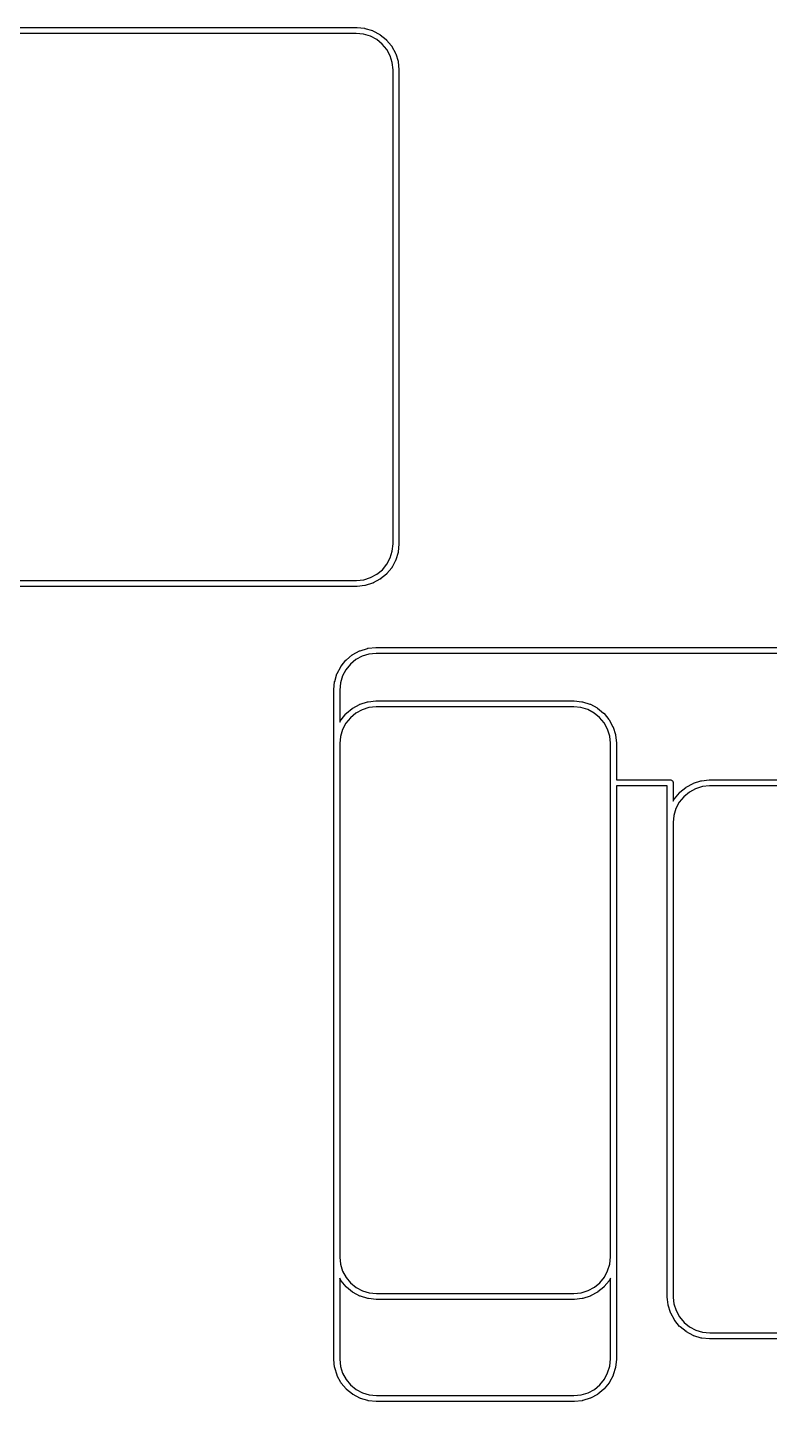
# Model space of a CAD drawing. Extents: x 59 to 2996, y -153 to 1402.
# Drawn here: x 779.93 to 798.71, y 485.24 to 520.03 of the extents above; entities that cross this region are included whole.
import ezdxf

# ---------------------------------------------------------------- set-up
doc = ezdxf.new("R2010")
doc.units = 0
doc.layers.add('BLACK', color=7, linetype='CONTINUOUS')

msp = doc.modelspace()

# ---------------------------------------------------------------- linework, layer by layer
at = {"layer": 'BLACK', "linetype": 'Continuous'}
for p, q in [((776.25, 520.029), (788.257, 520.029)), ((788.25, 519.879), (776.254, 519.879)), ((788.433, 519.861), (788.25, 519.879)), ((788.257, 520.029), (788.268, 520.028)), ((788.268, 520.028), (788.268, 520.028)), ((788.268, 520.028), (788.455, 520.01)), ((788.606, 519.809), (788.433, 519.861)), ((788.455, 520.01), (788.455, 520.01)), ((788.455, 520.01), (788.455, 520.01)), ((788.455, 520.01), (788.456, 520.01)), ((788.456, 520.01), (788.463, 520.008)), ((788.463, 520.008), (788.469, 520.007)), ((788.469, 520.007), (788.656, 519.951)), ((788.765, 519.724), (788.606, 519.809)), ((788.656, 519.951), (788.656, 519.951)), ((788.656, 519.951), (788.656, 519.951)), ((788.656, 519.951), (788.657, 519.95)), ((788.657, 519.95), (788.664, 519.948)), ((788.664, 519.948), (788.67, 519.945)), ((788.67, 519.945), (788.842, 519.853)), ((788.905, 519.61), (788.765, 519.724)), ((788.842, 519.853), (788.842, 519.853)), ((788.842, 519.853), (788.842, 519.853)), ((788.842, 519.853), (788.843, 519.853)), ((788.843, 519.853), (788.849, 519.849)), ((788.849, 519.849), (788.854, 519.845)), ((788.854, 519.845), (789.006, 519.722)), ((789.006, 519.722), (789.006, 519.721)), ((789.006, 519.721), (789.011, 519.717)), ((789.011, 519.717), (789.016, 519.712)), ((789.016, 519.712), (789.14, 519.561)), ((789.02, 519.471), (788.905, 519.61)), ((789.106, 519.313), (789.02, 519.471)), ((789.14, 519.561), (789.141, 519.561)), ((789.141, 519.561), (789.145, 519.555)), ((789.145, 519.555), (789.149, 519.549)), ((789.149, 519.549), (789.241, 519.378)), ((789.241, 519.378), (789.242, 519.377)), ((789.242, 519.377), (789.244, 519.37)), ((789.244, 519.37), (789.247, 519.364)), ((789.247, 519.364), (789.305, 519.178)), ((789.159, 519.14), (789.106, 519.313)), ((789.179, 518.957), (789.159, 519.14)), ((789.305, 519.178), (789.305, 519.178)), ((789.305, 519.178), (789.305, 519.178)), ((789.305, 519.178), (789.305, 519.177)), ((789.305, 519.177), (789.306, 519.17)), ((789.306, 519.17), (789.308, 519.163)), ((789.308, 519.163), (789.328, 518.969)), ((789.179, 518.954), (789.179, 518.957)), ((789.179, 506.958), (789.179, 518.954)), ((789.328, 518.969), (789.328, 518.968)), ((789.328, 518.968), (789.328, 518.965)), ((789.328, 518.965), (789.329, 518.962)), ((789.329, 518.962), (789.329, 518.958)), ((789.329, 518.958), (789.329, 518.958)), ((789.329, 518.958), (789.329, 518.955)), ((789.329, 518.955), (789.329, 518.955)), ((789.329, 518.955), (789.329, 518.954)), ((789.329, 518.954), (789.329, 506.951)), ((789.161, 506.775), (789.179, 506.958)), ((789.328, 506.947), (789.309, 506.753)), ((789.329, 506.951), (789.328, 506.948)), ((789.328, 506.948), (789.328, 506.947)), ((789.024, 506.443), (789.108, 506.602)), ((789.108, 506.602), (789.161, 506.775)), ((789.244, 506.539), (789.153, 506.366)), ((789.247, 506.545), (789.244, 506.539)), ((789.25, 506.551), (789.247, 506.545)), ((789.306, 506.739), (789.25, 506.552)), ((789.25, 506.552), (789.25, 506.552)), ((789.25, 506.552), (789.25, 506.552)), ((789.25, 506.552), (789.25, 506.551)), ((789.308, 506.746), (789.306, 506.739)), ((789.309, 506.752), (789.308, 506.746)), ((789.309, 506.753), (789.309, 506.752)), ((788.612, 506.102), (788.771, 506.188)), ((788.771, 506.188), (788.91, 506.303)), ((789.011, 506.192), (788.861, 506.068)), ((788.91, 506.303), (789.024, 506.443)), ((789.016, 506.197), (789.011, 506.192)), ((789.021, 506.202), (789.016, 506.197)), ((789.145, 506.354), (789.021, 506.203)), ((789.021, 506.203), (789.021, 506.202)), ((789.148, 506.36), (789.145, 506.354)), ((789.152, 506.365), (789.148, 506.36)), ((789.153, 506.366), (789.152, 506.365)), ((789.153, 506.366), (789.153, 506.366)), ((789.153, 506.366), (789.153, 506.366)), ((788.254, 505.88), (776.25, 505.88)), ((776.257, 506.03), (788.253, 506.03)), ((788.253, 506.03), (788.257, 506.03)), ((788.257, 505.88), (788.254, 505.88)), ((788.254, 505.88), (788.254, 505.88)), ((788.254, 505.88), (788.254, 505.88)), ((788.257, 506.03), (788.439, 506.049)), ((788.261, 505.88), (788.257, 505.88)), ((788.257, 505.88), (788.257, 505.88)), ((788.264, 505.88), (788.261, 505.88)), ((788.267, 505.88), (788.264, 505.88)), ((788.268, 505.88), (788.267, 505.88)), ((788.462, 505.901), (788.268, 505.88)), ((788.439, 506.049), (788.612, 506.102)), ((788.469, 505.902), (788.462, 505.901)), ((788.476, 505.903), (788.469, 505.902)), ((788.477, 505.904), (788.476, 505.903)), ((788.663, 505.961), (788.477, 505.904)), ((788.477, 505.904), (788.477, 505.904)), ((788.67, 505.964), (788.663, 505.961)), ((788.676, 505.966), (788.67, 505.964)), ((788.677, 505.967), (788.676, 505.966)), ((788.848, 506.06), (788.677, 505.967)), ((788.854, 506.064), (788.848, 506.06)), ((788.86, 506.067), (788.854, 506.064)), ((788.861, 506.068), (788.86, 506.067)), ((788.861, 506.068), (788.861, 506.068)), ((788.861, 506.068), (788.861, 506.068)), ((787.998, 504.022), (788.149, 504.147)), ((788.149, 504.147), (788.155, 504.151)), ((788.149, 504.147), (788.149, 504.147)), ((788.149, 504.147), (788.149, 504.147)), ((788.149, 504.147), (788.149, 504.147)), ((788.155, 504.151), (788.161, 504.155)), ((788.161, 504.155), (788.332, 504.248)), ((788.397, 504.112), (788.239, 504.026)), ((788.332, 504.248), (788.333, 504.248)), ((788.333, 504.248), (788.34, 504.251)), ((788.34, 504.251), (788.346, 504.253)), ((788.346, 504.253), (788.532, 504.311)), ((788.57, 504.166), (788.397, 504.112)), ((788.532, 504.311), (788.532, 504.311)), ((788.532, 504.311), (788.533, 504.311)), ((788.533, 504.311), (788.54, 504.313)), ((788.54, 504.313), (788.547, 504.314)), ((788.547, 504.314), (788.741, 504.334)), ((788.753, 504.185), (788.57, 504.166)), ((788.741, 504.334), (788.742, 504.334)), ((788.742, 504.334), (788.745, 504.334)), ((788.745, 504.334), (788.748, 504.335)), ((788.748, 504.335), (788.752, 504.335)), ((788.752, 504.335), (788.752, 504.335)), ((788.752, 504.335), (788.755, 504.335)), ((788.756, 504.185), (788.753, 504.185)), ((788.755, 504.335), (788.755, 504.335)), ((788.755, 504.335), (788.756, 504.335)), ((788.756, 504.335), (817.635, 504.335)), ((817.628, 504.185), (788.756, 504.185)), ((787.765, 503.676), (787.856, 503.848)), ((787.856, 503.848), (787.857, 503.849)), ((787.857, 503.849), (787.861, 503.855)), ((787.861, 503.855), (787.865, 503.861)), ((787.865, 503.861), (787.988, 504.012)), ((787.985, 503.771), (787.901, 503.612)), ((788.099, 503.911), (787.985, 503.771)), ((787.988, 504.012), (787.989, 504.013)), ((787.989, 504.013), (787.993, 504.017)), ((787.993, 504.017), (787.998, 504.022)), ((788.239, 504.026), (788.099, 503.911)), ((787.681, 503.267), (787.7, 503.461)), ((787.7, 503.462), (787.701, 503.469)), ((787.7, 503.461), (787.7, 503.462)), ((787.7, 503.461), (787.7, 503.461)), ((787.7, 503.461), (787.7, 503.461)), ((787.701, 503.469), (787.703, 503.476)), ((787.703, 503.476), (787.759, 503.663)), ((787.759, 503.663), (787.76, 503.664)), ((787.76, 503.664), (787.762, 503.67)), ((787.762, 503.67), (787.765, 503.676)), ((787.849, 503.439), (787.831, 503.256)), ((787.901, 503.612), (787.849, 503.439)), ((787.681, 503.263), (787.681, 503.267)), ((787.681, 503.267), (787.681, 503.267)), ((787.681, 501.909), (787.681, 503.263)), ((787.831, 503.256), (787.831, 502.445)), ((787.865, 502.506), (787.988, 502.657)), ((787.988, 502.657), (787.989, 502.658)), ((787.988, 502.657), (787.988, 502.657)), ((787.988, 502.657), (787.988, 502.657)), ((787.989, 502.658), (787.993, 502.662)), ((787.993, 502.662), (787.998, 502.667)), ((787.998, 502.667), (788.149, 502.792)), ((788.239, 502.671), (788.099, 502.556)), ((788.149, 502.792), (788.155, 502.796)), ((788.149, 502.792), (788.149, 502.792)), ((788.155, 502.796), (788.161, 502.8)), ((788.161, 502.8), (788.332, 502.893)), ((788.397, 502.757), (788.239, 502.671)), ((788.332, 502.893), (788.332, 502.893)), ((788.332, 502.893), (788.332, 502.893)), ((788.332, 502.893), (788.333, 502.893)), ((788.333, 502.893), (788.34, 502.896)), ((788.34, 502.896), (788.346, 502.898)), ((788.346, 502.898), (788.532, 502.956)), ((788.57, 502.811), (788.397, 502.757)), ((788.532, 502.956), (788.533, 502.956)), ((788.533, 502.956), (788.54, 502.958)), ((788.54, 502.958), (788.547, 502.959)), ((788.547, 502.959), (788.741, 502.979)), ((788.753, 502.83), (788.57, 502.811)), ((788.741, 502.979), (788.742, 502.979)), ((788.742, 502.979), (788.745, 502.979)), ((788.745, 502.979), (788.748, 502.98)), ((788.748, 502.98), (788.752, 502.98)), ((788.752, 502.98), (788.752, 502.98)), ((788.752, 502.98), (788.755, 502.98)), ((788.756, 502.83), (788.753, 502.83)), ((788.755, 502.98), (793.759, 502.98)), ((793.752, 502.83), (788.756, 502.83)), ((788.756, 502.83), (788.756, 502.83)), ((793.935, 502.812), (793.752, 502.83)), ((793.759, 502.98), (793.763, 502.979)), ((793.763, 502.979), (793.763, 502.979)), ((793.763, 502.979), (793.957, 502.96)), ((794.108, 502.76), (793.935, 502.812)), ((793.957, 502.96), (793.958, 502.96)), ((793.958, 502.96), (793.965, 502.959)), ((793.965, 502.959), (793.971, 502.958)), ((793.971, 502.958), (794.158, 502.901)), ((794.267, 502.675), (794.108, 502.76)), ((794.158, 502.901), (794.159, 502.901)), ((794.159, 502.901), (794.166, 502.898)), ((794.166, 502.898), (794.172, 502.896)), ((794.172, 502.896), (794.344, 502.804)), ((794.407, 502.561), (794.267, 502.675)), ((794.344, 502.804), (794.345, 502.803)), ((794.345, 502.803), (794.351, 502.8)), ((794.351, 502.8), (794.356, 502.796)), ((794.356, 502.796), (794.508, 502.672)), ((794.508, 502.672), (794.508, 502.672)), ((794.508, 502.672), (794.508, 502.672)), ((794.508, 502.672), (794.508, 502.672)), ((794.508, 502.672), (794.513, 502.667)), ((794.513, 502.667), (794.518, 502.662)), ((794.518, 502.662), (794.642, 502.512)), ((787.831, 502.445), (787.856, 502.493)), ((787.856, 502.493), (787.857, 502.494)), ((787.856, 502.493), (787.856, 502.493)), ((787.856, 502.493), (787.856, 502.493)), ((787.857, 502.494), (787.861, 502.5)), ((787.861, 502.5), (787.865, 502.506)), ((787.985, 502.416), (787.901, 502.257)), ((788.099, 502.556), (787.985, 502.416)), ((794.522, 502.422), (794.407, 502.561)), ((794.608, 502.263), (794.522, 502.422)), ((794.642, 502.512), (794.642, 502.512)), ((794.642, 502.512), (794.642, 502.512)), ((794.642, 502.512), (794.643, 502.511)), ((794.643, 502.511), (794.647, 502.505)), ((794.647, 502.505), (794.651, 502.5)), ((794.651, 502.5), (794.743, 502.328)), ((794.743, 502.328), (794.743, 502.328)), ((794.743, 502.328), (794.743, 502.328)), ((794.743, 502.328), (794.744, 502.327)), ((794.744, 502.327), (794.746, 502.321)), ((794.746, 502.321), (794.749, 502.314)), ((794.749, 502.314), (794.807, 502.128)), ((787.849, 502.084), (787.831, 501.901)), ((787.901, 502.257), (787.849, 502.084)), ((794.661, 502.091), (794.608, 502.263)), ((794.681, 501.908), (794.661, 502.091)), ((794.807, 502.128), (794.807, 502.127)), ((794.807, 502.127), (794.808, 502.12)), ((794.808, 502.12), (794.81, 502.114)), ((794.81, 502.114), (794.83, 501.92)), ((787.681, 501.908), (787.681, 501.909)), ((787.681, 488.905), (787.681, 501.908)), ((787.831, 501.901), (787.831, 488.904)), ((794.681, 501.905), (794.681, 501.908)), ((794.681, 500.908), (794.681, 501.905)), ((794.83, 501.92), (794.83, 501.919)), ((794.83, 501.919), (794.83, 501.915)), ((794.83, 501.915), (794.831, 501.912)), ((794.831, 501.912), (794.831, 501.909)), ((794.831, 501.909), (794.831, 501.908)), ((794.831, 501.908), (794.831, 501.905)), ((794.831, 501.905), (794.831, 501.905)), ((794.831, 501.905), (794.831, 501.905)), ((794.831, 501.905), (794.831, 500.98)), ((794.68, 500.905), (794.681, 500.908)), ((794.681, 500.901), (794.68, 500.905)), ((794.681, 495.436), (794.681, 500.901)), ((794.831, 500.98), (796.19, 500.98)), ((796.19, 500.98), (796.194, 500.98)), ((796.194, 500.98), (796.208, 500.979)), ((796.208, 500.979), (796.222, 500.974)), ((796.222, 500.974), (796.235, 500.967)), ((796.235, 500.967), (796.247, 500.958)), ((796.247, 500.958), (796.256, 500.947)), ((796.256, 500.947), (796.263, 500.934)), ((796.263, 500.934), (796.267, 500.92)), ((796.267, 500.92), (796.269, 500.908)), ((796.269, 500.908), (796.269, 500.908)), ((796.269, 500.908), (796.269, 500.905)), ((796.269, 500.905), (796.269, 500.901)), ((796.269, 500.901), (796.269, 500.445)), ((796.784, 500.898), (796.97, 500.956)), ((796.97, 500.956), (796.97, 500.956)), ((796.97, 500.956), (796.971, 500.956)), ((796.971, 500.956), (796.978, 500.958)), ((796.978, 500.958), (796.985, 500.959)), ((796.985, 500.959), (797.179, 500.979)), ((797.179, 500.979), (797.18, 500.979)), ((797.18, 500.979), (797.183, 500.979)), ((797.183, 500.979), (797.186, 500.98)), ((797.186, 500.98), (797.19, 500.98)), ((797.19, 500.98), (797.19, 500.98)), ((797.19, 500.98), (797.193, 500.98)), ((797.193, 500.98), (797.193, 500.98)), ((797.193, 500.98), (797.194, 500.98)), ((797.194, 500.98), (809.197, 500.98)), ((796.119, 500.83), (794.831, 500.83)), ((794.831, 500.83), (794.831, 495.436)), ((796.119, 499.909), (796.119, 500.83)), ((796.303, 500.506), (796.426, 500.657)), ((796.537, 500.556), (796.423, 500.416)), ((796.426, 500.657), (796.427, 500.658)), ((796.427, 500.658), (796.431, 500.662)), ((796.431, 500.662), (796.436, 500.667)), ((796.436, 500.667), (796.587, 500.792)), ((796.677, 500.671), (796.537, 500.556)), ((796.587, 500.792), (796.593, 500.796)), ((796.587, 500.792), (796.587, 500.792)), ((796.587, 500.792), (796.587, 500.792)), ((796.587, 500.792), (796.587, 500.792)), ((796.593, 500.796), (796.599, 500.8)), ((796.599, 500.8), (796.77, 500.893)), ((796.835, 500.757), (796.677, 500.671)), ((796.77, 500.893), (796.77, 500.893)), ((796.77, 500.893), (796.77, 500.893)), ((796.77, 500.893), (796.771, 500.893)), ((796.771, 500.893), (796.778, 500.896)), ((796.778, 500.896), (796.784, 500.898)), ((797.008, 500.811), (796.835, 500.757)), ((797.191, 500.83), (797.008, 500.811)), ((797.194, 500.83), (797.191, 500.83)), ((809.19, 500.83), (797.194, 500.83)), ((796.269, 500.445), (796.294, 500.493)), ((796.339, 500.257), (796.287, 500.084)), ((796.294, 500.493), (796.295, 500.494)), ((796.294, 500.493), (796.294, 500.493)), ((796.294, 500.493), (796.294, 500.493)), ((796.295, 500.494), (796.299, 500.5)), ((796.299, 500.5), (796.303, 500.506)), ((796.423, 500.416), (796.339, 500.257)), ((796.119, 499.908), (796.119, 499.909)), ((796.119, 488.759), (796.119, 499.908)), ((796.287, 500.084), (796.269, 499.901)), ((796.269, 499.901), (796.269, 487.905)), ((794.681, 488.908), (794.681, 495.436)), ((794.831, 495.436), (794.831, 488.901)), ((787.681, 488.904), (787.681, 488.905)), ((787.681, 488.905), (787.681, 488.905)), ((787.681, 488.901), (787.681, 488.904)), ((787.681, 486.32), (787.681, 488.901)), ((787.681, 488.901), (787.681, 488.901)), ((787.831, 488.904), (787.831, 488.902)), ((787.831, 488.902), (787.85, 488.719)), ((794.61, 488.552), (794.663, 488.725)), ((794.663, 488.725), (794.681, 488.908)), ((794.831, 488.901), (794.831, 488.901)), ((794.831, 488.901), (794.831, 486.316)), ((796.119, 487.905), (796.119, 488.759)), ((787.85, 488.719), (787.903, 488.546)), ((787.903, 488.546), (787.989, 488.388)), ((787.989, 488.388), (788.104, 488.249)), ((794.412, 488.253), (794.526, 488.393)), ((794.526, 488.393), (794.61, 488.552)), ((787.861, 488.31), (787.831, 488.365)), ((787.831, 488.365), (787.831, 486.32)), ((787.864, 488.304), (787.861, 488.31)), ((787.868, 488.299), (787.864, 488.304)), ((787.869, 488.298), (787.868, 488.299)), ((787.993, 488.147), (787.869, 488.298)), ((787.869, 488.298), (787.869, 488.298)), ((787.869, 488.298), (787.869, 488.298)), ((787.998, 488.143), (787.993, 488.147)), ((788.003, 488.138), (787.998, 488.143)), ((788.004, 488.137), (788.003, 488.138)), ((788.155, 488.014), (788.004, 488.137)), ((788.004, 488.137), (788.004, 488.137)), ((788.004, 488.137), (788.004, 488.137)), ((788.104, 488.249), (788.244, 488.135)), ((788.244, 488.135), (788.403, 488.05)), ((788.403, 488.05), (788.576, 487.998)), ((793.941, 487.999), (794.114, 488.052)), ((794.114, 488.052), (794.273, 488.138)), ((794.273, 488.138), (794.412, 488.253)), ((794.513, 488.142), (794.363, 488.018)), ((794.518, 488.147), (794.513, 488.142)), ((794.523, 488.152), (794.518, 488.147)), ((794.647, 488.304), (794.523, 488.153)), ((794.523, 488.153), (794.523, 488.153)), ((794.523, 488.153), (794.523, 488.153)), ((794.523, 488.153), (794.523, 488.152)), ((794.65, 488.31), (794.647, 488.304)), ((794.654, 488.315), (794.65, 488.31)), ((794.655, 488.316), (794.654, 488.315)), ((794.681, 488.365), (794.655, 488.316)), ((794.655, 488.316), (794.655, 488.316)), ((794.655, 488.316), (794.655, 488.316)), ((794.681, 486.323), (794.681, 488.365)), ((788.16, 488.01), (788.155, 488.014)), ((788.166, 488.006), (788.16, 488.01)), ((788.167, 488.006), (788.166, 488.006)), ((788.339, 487.914), (788.167, 488.006)), ((788.346, 487.911), (788.339, 487.914)), ((788.352, 487.909), (788.346, 487.911)), ((788.353, 487.908), (788.352, 487.909)), ((788.54, 487.852), (788.353, 487.908)), ((788.546, 487.851), (788.54, 487.852)), ((788.553, 487.849), (788.546, 487.851)), ((788.554, 487.849), (788.553, 487.849)), ((788.748, 487.83), (788.554, 487.849)), ((788.576, 487.998), (788.759, 487.98)), ((788.752, 487.83), (788.748, 487.83)), ((788.748, 487.83), (788.748, 487.83)), ((793.756, 487.83), (788.752, 487.83)), ((788.759, 487.98), (793.755, 487.98)), ((793.755, 487.98), (793.758, 487.98)), ((793.759, 487.83), (793.756, 487.83)), ((793.756, 487.83), (793.756, 487.83)), ((793.756, 487.83), (793.756, 487.83)), ((793.758, 487.98), (793.941, 487.999)), ((793.763, 487.83), (793.759, 487.83)), ((793.759, 487.83), (793.759, 487.83)), ((793.766, 487.83), (793.763, 487.83)), ((793.769, 487.83), (793.766, 487.83)), ((793.77, 487.83), (793.769, 487.83)), ((793.964, 487.851), (793.77, 487.83)), ((793.971, 487.852), (793.964, 487.851)), ((793.978, 487.853), (793.971, 487.852)), ((793.979, 487.854), (793.978, 487.853)), ((794.165, 487.911), (793.979, 487.854)), ((794.172, 487.914), (794.165, 487.911)), ((794.178, 487.916), (794.172, 487.914)), ((794.179, 487.917), (794.178, 487.916)), ((794.35, 488.01), (794.179, 487.917)), ((794.356, 488.014), (794.35, 488.01)), ((794.362, 488.017), (794.356, 488.014)), ((794.363, 488.018), (794.362, 488.017)), ((796.119, 487.904), (796.119, 487.905)), ((796.119, 487.905), (796.119, 487.905)), ((796.119, 487.901), (796.119, 487.904)), ((796.119, 487.898), (796.119, 487.901)), ((796.119, 487.901), (796.119, 487.901)), ((796.119, 487.894), (796.119, 487.898)), ((796.119, 487.891), (796.119, 487.894)), ((796.119, 487.89), (796.119, 487.891)), ((796.125, 487.829), (796.119, 487.89)), ((796.139, 487.696), (796.125, 487.829)), ((796.141, 487.689), (796.139, 487.696)), ((796.142, 487.683), (796.141, 487.689)), ((796.142, 487.682), (796.142, 487.683)), ((796.2, 487.495), (796.142, 487.682)), ((796.269, 487.905), (796.269, 487.902)), ((796.269, 487.902), (796.271, 487.876)), ((796.271, 487.876), (796.288, 487.719)), ((796.288, 487.719), (796.341, 487.546)), ((796.203, 487.489), (796.2, 487.495)), ((796.205, 487.483), (796.203, 487.489)), ((796.206, 487.482), (796.205, 487.483)), ((796.299, 487.31), (796.206, 487.482)), ((796.341, 487.546), (796.427, 487.388)), ((796.427, 487.388), (796.542, 487.249)), ((796.302, 487.304), (796.299, 487.31)), ((796.306, 487.299), (796.302, 487.304)), ((796.307, 487.298), (796.306, 487.299)), ((796.431, 487.147), (796.307, 487.298)), ((796.436, 487.143), (796.431, 487.147)), ((796.441, 487.138), (796.436, 487.143)), ((796.442, 487.137), (796.441, 487.138)), ((796.593, 487.014), (796.442, 487.137)), ((796.442, 487.137), (796.442, 487.137)), ((796.442, 487.137), (796.442, 487.137)), ((796.542, 487.249), (796.682, 487.135)), ((796.598, 487.01), (796.593, 487.014)), ((796.604, 487.006), (796.598, 487.01)), ((796.605, 487.006), (796.604, 487.006)), ((796.777, 486.914), (796.605, 487.006)), ((796.605, 487.006), (796.605, 487.006)), ((796.605, 487.006), (796.605, 487.006)), ((796.682, 487.135), (796.841, 487.05)), ((796.841, 487.05), (797.014, 486.998)), ((797.014, 486.998), (797.197, 486.98)), ((796.784, 486.911), (796.777, 486.914)), ((796.79, 486.909), (796.784, 486.911)), ((796.791, 486.908), (796.79, 486.909)), ((796.978, 486.852), (796.791, 486.908)), ((796.984, 486.851), (796.978, 486.852)), ((796.991, 486.849), (796.984, 486.851)), ((796.992, 486.849), (796.991, 486.849)), ((797.186, 486.83), (796.992, 486.849)), ((796.992, 486.849), (796.992, 486.849)), ((796.992, 486.849), (796.992, 486.849)), ((797.19, 486.83), (797.186, 486.83)), ((797.186, 486.83), (797.186, 486.83)), ((809.194, 486.83), (797.19, 486.83)), ((797.197, 486.98), (809.193, 486.98)), ((787.681, 486.319), (787.681, 486.32)), ((787.681, 486.32), (787.681, 486.32)), ((787.681, 486.316), (787.681, 486.319)), ((787.681, 486.313), (787.681, 486.316)), ((787.681, 486.316), (787.681, 486.316)), ((787.681, 486.309), (787.681, 486.313)), ((787.681, 486.306), (787.681, 486.309)), ((787.681, 486.305), (787.681, 486.306)), ((787.701, 486.111), (787.681, 486.305)), ((787.831, 486.32), (787.831, 486.317)), ((787.831, 486.317), (787.85, 486.134)), ((794.663, 486.14), (794.681, 486.323)), ((794.83, 486.312), (794.811, 486.118)), ((794.831, 486.316), (794.83, 486.313)), ((794.83, 486.313), (794.83, 486.312)), ((787.703, 486.104), (787.701, 486.111)), ((787.704, 486.098), (787.703, 486.104)), ((787.704, 486.097), (787.704, 486.098)), ((787.762, 485.91), (787.704, 486.097)), ((787.704, 486.097), (787.704, 486.097)), ((787.85, 486.134), (787.903, 485.961)), ((787.903, 485.961), (787.989, 485.803)), ((794.526, 485.808), (794.61, 485.967)), ((794.61, 485.967), (794.663, 486.14)), ((794.808, 486.104), (794.752, 485.917)), ((794.81, 486.111), (794.808, 486.104)), ((794.811, 486.117), (794.81, 486.111)), ((794.811, 486.118), (794.811, 486.118)), ((794.811, 486.118), (794.811, 486.118)), ((794.811, 486.118), (794.811, 486.117)), ((787.765, 485.904), (787.762, 485.91)), ((787.767, 485.898), (787.765, 485.904)), ((787.768, 485.897), (787.767, 485.898)), ((787.861, 485.725), (787.768, 485.897)), ((787.864, 485.719), (787.861, 485.725)), ((787.868, 485.714), (787.864, 485.719)), ((787.869, 485.713), (787.868, 485.714)), ((787.993, 485.562), (787.869, 485.713)), ((787.869, 485.713), (787.869, 485.713)), ((787.869, 485.713), (787.869, 485.713)), ((787.989, 485.803), (788.104, 485.664)), ((788.104, 485.664), (788.244, 485.55)), ((794.273, 485.553), (794.412, 485.668)), ((794.412, 485.668), (794.526, 485.808)), ((794.647, 485.719), (794.523, 485.568)), ((794.65, 485.725), (794.647, 485.719)), ((794.654, 485.73), (794.65, 485.725)), ((794.655, 485.731), (794.654, 485.73)), ((794.746, 485.904), (794.655, 485.731)), ((794.749, 485.91), (794.746, 485.904)), ((794.752, 485.916), (794.749, 485.91)), ((794.752, 485.917), (794.752, 485.917)), ((794.752, 485.917), (794.752, 485.917)), ((794.752, 485.917), (794.752, 485.916)), ((787.998, 485.558), (787.993, 485.562)), ((788.003, 485.553), (787.998, 485.558)), ((788.004, 485.552), (788.003, 485.553)), ((788.155, 485.429), (788.004, 485.552)), ((788.004, 485.552), (788.004, 485.552)), ((788.004, 485.552), (788.004, 485.552)), ((788.16, 485.425), (788.155, 485.429)), ((788.166, 485.421), (788.16, 485.425)), ((788.167, 485.421), (788.166, 485.421)), ((788.339, 485.329), (788.167, 485.421)), ((788.167, 485.421), (788.167, 485.421)), ((788.244, 485.55), (788.403, 485.465)), ((788.346, 485.326), (788.339, 485.329)), ((788.352, 485.324), (788.346, 485.326)), ((788.353, 485.323), (788.352, 485.324)), ((788.54, 485.267), (788.353, 485.323)), ((788.403, 485.465), (788.576, 485.413)), ((788.546, 485.266), (788.54, 485.267)), ((788.553, 485.264), (788.546, 485.266)), ((788.554, 485.264), (788.553, 485.264)), ((788.748, 485.245), (788.554, 485.264)), ((788.554, 485.264), (788.554, 485.264)), ((788.554, 485.264), (788.554, 485.264)), ((788.576, 485.413), (788.759, 485.395)), ((788.759, 485.395), (793.755, 485.395)), ((793.755, 485.395), (793.755, 485.395)), ((793.755, 485.395), (793.758, 485.395)), ((793.758, 485.395), (793.941, 485.414)), ((793.964, 485.266), (793.77, 485.245)), ((793.941, 485.414), (794.114, 485.467)), ((793.971, 485.267), (793.964, 485.266)), ((793.978, 485.268), (793.971, 485.267)), ((793.979, 485.269), (793.978, 485.268)), ((794.165, 485.326), (793.979, 485.269)), ((793.979, 485.269), (793.979, 485.269)), ((794.114, 485.467), (794.273, 485.553)), ((794.172, 485.329), (794.165, 485.326)), ((794.178, 485.331), (794.172, 485.329)), ((794.179, 485.332), (794.178, 485.331)), ((794.35, 485.425), (794.179, 485.332)), ((794.356, 485.429), (794.35, 485.425)), ((794.362, 485.432), (794.356, 485.429)), ((794.363, 485.433), (794.362, 485.432)), ((794.513, 485.557), (794.363, 485.433)), ((794.363, 485.433), (794.363, 485.433)), ((794.363, 485.433), (794.363, 485.433)), ((794.518, 485.562), (794.513, 485.557)), ((794.523, 485.567), (794.518, 485.562)), ((794.523, 485.568), (794.523, 485.568)), ((794.523, 485.568), (794.523, 485.568)), ((794.523, 485.568), (794.523, 485.567)), ((788.752, 485.245), (788.748, 485.245)), ((788.748, 485.245), (788.748, 485.245)), ((793.756, 485.245), (788.752, 485.245)), ((793.759, 485.245), (793.756, 485.245)), ((793.763, 485.245), (793.759, 485.245)), ((793.759, 485.245), (793.759, 485.245)), ((793.766, 485.245), (793.763, 485.245)), ((793.769, 485.245), (793.766, 485.245)), ((793.77, 485.245), (793.769, 485.245))]:
    msp.add_line(p, q, dxfattribs=at)

doc.saveas('drawing.dxf')
